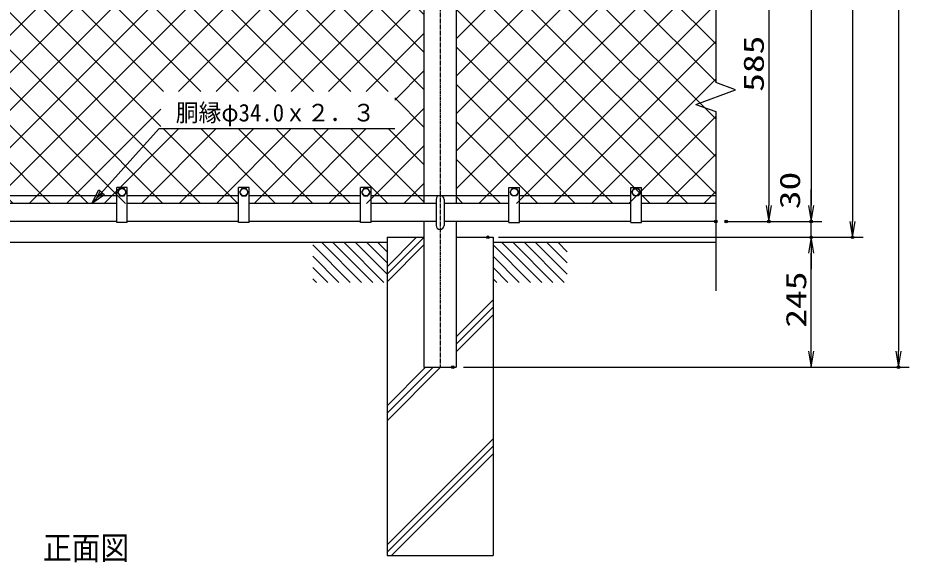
# Model space of a CAD drawing. Units: millimetres, scale not verified. Extents: x -2950 to 2950, y -2100 to 2100.
# Drawn here: x -1595 to 87, y -400 to 627 of the extents above; entities that cross this region are included whole.
import ezdxf
from ezdxf.enums import TextEntityAlignment as Align

# ---------------------------------------------------------------- set-up
doc = ezdxf.new("R2010")
doc.units = ezdxf.units.MM
doc.header["$LTSCALE"] = 10
doc.header["$PDMODE"] = 32
doc.header["$PDSIZE"] = 5
doc.linetypes.add('USER1', pattern=[1.125, 0.75, -0.125, 0.125, -0.125])
for name, color, linetype, lineweight in [('0-1_1', 7, 'Continuous', 25), ('0-2_0', 7, 'Continuous', 25), ('0-3_2', 7, 'Continuous', 25), ('0-4_EXTCNT-L', 2, 'Continuous', 25)]:
    doc.layers.add(name, color=color, linetype=linetype, lineweight=lineweight)
doc.layers.add('0-5_DEFPOINTS', color=7, linetype='Continuous')
doc.styles.add('ＭＳ ゴシック', font='')
doc.styles.get('ＭＳ ゴシック').set_extended_font_data('MS Gothic')

# ---------------------------------------------------------------- blocks, each defined once
blk = doc.blocks.new('C40')
at = {"layer": '0-1_1', "color": 4}
blk.add_line((27324.6, 28577.9), (28030, 27872.4), dxfattribs=at)
blk = doc.blocks.new('C41')
at = {"layer": '0-1_1', "color": 4}
blk.add_line((27492.2, 28622.4), (28242.2, 27872.4), dxfattribs=at)
blk = doc.blocks.new('C42')
at = {"layer": '0-1_1', "color": 4}
blk.add_line((27704.3, 28622.4), (28454.3, 27872.4), dxfattribs=at)
blk = doc.blocks.new('C43')
at = {"layer": '0-1_1', "color": 4}
blk.add_line((27916.4, 28622.4), (28666.4, 27872.4), dxfattribs=at)
blk = doc.blocks.new('C44')
at = {"layer": '0-1_1', "color": 4}
blk.add_line((28128.6, 28622.4), (28724.6, 28026.5), dxfattribs=at)
blk = doc.blocks.new('C45')
at = {"layer": '0-1_1', "color": 4}
blk.add_line((28340.7, 28622.4), (28724.6, 28238.6), dxfattribs=at)
blk = doc.blocks.new('C46')
at = {"layer": '0-1_1', "color": 4}
blk.add_line((28552.8, 28622.4), (28724.6, 28450.7), dxfattribs=at)
blk = doc.blocks.new('C47')
at = {"layer": '0-1_1', "color": 4}
blk.add_line((27324.6, 28365.8), (27817.9, 27872.4), dxfattribs=at)
blk = doc.blocks.new('C48')
at = {"layer": '0-1_1', "color": 4}
blk.add_line((27324.6, 28153.7), (27605.8, 27872.4), dxfattribs=at)
blk = doc.blocks.new('C49')
at = {"layer": '0-1_1', "color": 4}
blk.add_line((27324.6, 27941.5), (27393.6, 27872.4), dxfattribs=at)
blk = doc.blocks.new('C50')
at = {"layer": '0-1_1', "color": 4}
blk.add_line((30524.6, 28577.9), (31230, 27872.4), dxfattribs=at)
blk = doc.blocks.new('C51')
at = {"layer": '0-1_1', "color": 4}
blk.add_line((30692.2, 28622.4), (31442.2, 27872.4), dxfattribs=at)
blk = doc.blocks.new('C52')
at = {"layer": '0-1_1', "color": 4}
blk.add_line((30904.3, 28622.4), (31654.3, 27872.4), dxfattribs=at)
blk = doc.blocks.new('C53')
at = {"layer": '0-1_1', "color": 4}
blk.add_line((31116.4, 28622.4), (31866.4, 27872.4), dxfattribs=at)
blk = doc.blocks.new('C54')
at = {"layer": '0-1_1', "color": 4}
blk.add_line((31328.6, 28622.4), (31924.6, 28026.5), dxfattribs=at)
blk = doc.blocks.new('C55')
at = {"layer": '0-1_1', "color": 4}
blk.add_line((31540.7, 28622.4), (31924.6, 28238.6), dxfattribs=at)
blk = doc.blocks.new('C56')
at = {"layer": '0-1_1', "color": 4}
blk.add_line((31752.8, 28622.4), (31924.6, 28450.7), dxfattribs=at)
blk = doc.blocks.new('C57')
at = {"layer": '0-1_1', "color": 4}
blk.add_line((30524.6, 28365.8), (31017.9, 27872.4), dxfattribs=at)
blk = doc.blocks.new('C58')
at = {"layer": '0-1_1', "color": 4}
blk.add_line((30524.6, 28153.7), (30805.8, 27872.4), dxfattribs=at)
blk = doc.blocks.new('C59')
at = {"layer": '0-1_1', "color": 4}
blk.add_line((30524.6, 27941.5), (30593.6, 27872.4), dxfattribs=at)
blk = doc.blocks.new('DARROWS')
at = {"layer": '0-2_0', "color": 2}
blk.add_line((0, 0), (-9.991, 0), dxfattribs=at)
blk.add_lwpolyline([(-10, -1.667), (0, 0), (-10, 1.667)], dxfattribs=at)
blk = doc.blocks.new('X78')
at = {"layer": '0-2_0', "color": 4}
for p, q in [((14237.6, 23430), (24869.9, 34062.3)), ((14237.6, 30501.1), (17798.8, 34062.3)), ((14237.6, 31208.2), (17091.7, 34062.3)), ((14237.6, 31915.3), (16384.6, 34062.3)), ((14237.6, 32622.4), (15677.5, 34062.3)), ((14237.6, 33329.5), (14970.4, 34062.3)), ((14237.6, 34036.6), (14263.3, 34062.3)), ((14647, 23132.3), (25577, 34062.3)), ((17477.4, 31313), (14728.1, 34062.3)), ((17477.4, 32020.1), (15435.2, 34062.3)), ((17477.4, 32727.2), (16142.3, 34062.3)), ((17527.3, 33384.4), (16849.4, 34062.3)), ((18234.4, 33384.4), (17556.5, 34062.3)), ((17828, 33384.4), (18505.9, 34062.3)), ((18941.5, 33384.4), (18263.6, 34062.3)), ((18379.4, 28278.9), (24162.8, 34062.3)), ((18535.1, 33384.4), (19213, 34062.3)), ((19648.6, 33384.4), (18970.7, 34062.3)), ((19242.3, 33384.4), (19920.1, 34062.3)), ((20355.7, 33384.4), (19677.8, 34062.3)), ((19949.4, 33384.4), (20627.2, 34062.3)), ((21062.8, 33384.4), (20384.9, 34062.3)), ((20656.5, 33384.4), (21334.4, 34062.3)), ((25631.6, 29522.7), (21092.1, 34062.3)), ((21154.9, 31761.5), (23455.7, 34062.3)), ((21154.9, 32468.6), (22748.6, 34062.3)), ((21154.9, 33175.7), (22041.5, 34062.3)), ((25631.6, 30229.8), (21799.2, 34062.3)), ((25631.6, 30936.9), (22506.3, 34062.3)), ((25631.6, 31644), (23213.4, 34062.3)), ((25631.6, 32351.1), (23920.5, 34062.3)), ((25631.6, 33058.2), (24627.6, 34062.3)), ((25631.6, 33765.3), (25334.7, 34062.3)), ((22837.6, 25245.6), (14237.6, 33845.6)), ((15354.1, 23132.3), (25631.6, 33409.8)), ((22130.5, 25245.6), (14237.6, 33138.5)), ((25631.6, 28815.6), (21154.9, 33292.3)), ((14237.6, 29794), (17477.4, 33033.7)), ((16061.2, 23132.3), (25631.6, 32702.7)), ((25631.6, 28108.5), (21154.9, 32585.2)), ((18232.7, 28436.4), (14237.6, 32431.4)), ((14237.6, 29086.9), (17477.4, 32326.6)), ((16768.3, 23132.3), (25631.6, 31995.6)), ((25631.6, 27401.4), (21154.9, 31878.1)), ((17525.6, 28436.4), (14237.6, 31724.3)), ((14237.6, 28379.8), (17477.4, 31619.5)), ((17475.4, 23132.3), (25631.6, 31288.5)), ((14237.6, 26965.6), (18483, 31211)), ((14237.6, 27672.7), (17775.9, 31211)), ((16415.6, 28436.4), (19190.2, 31211)), ((17122.7, 28436.4), (19897.3, 31211)), ((23544.8, 25245.6), (17579.4, 31211)), ((17829.8, 28436.4), (20604.4, 31211)), ((24251.9, 25245.6), (18286.5, 31211)), ((24959, 25245.6), (18993.6, 31211)), ((25631.6, 25280.1), (19700.7, 31211)), ((25631.6, 25987.2), (20407.8, 31211)), ((25631.6, 26694.3), (21114.9, 31211)), ((16818.4, 28436.4), (14237.6, 31017.2)), ((18182.5, 23132.3), (25631.6, 30581.4)), ((16390.3, 28157.4), (14237.6, 30310.1)), ((21003, 25245.6), (25631.6, 29874.3)), ((20708.3, 23132.3), (14237.6, 29603)), ((21710.1, 25245.6), (25631.6, 29167.2)), ((20001.2, 23132.3), (14237.6, 28895.9)), ((22417.2, 25245.6), (25631.6, 28460.1)), ((14237.6, 26258.4), (16390.3, 28411.1)), ((21423.4, 25245.6), (18379.4, 28289.6)), ((19294.1, 23132.3), (14237.6, 28188.8)), ((23124.3, 25245.6), (25631.6, 27753)), ((14237.6, 24137.1), (17820.1, 27719.6)), ((14237.6, 24844.2), (17113, 27719.6)), ((14237.6, 25551.3), (16405.9, 27719.6)), ((21415.4, 23132.3), (16828.1, 27719.6)), ((20669.2, 24585.6), (17535.2, 27719.6)), ((20716.3, 25245.6), (18242.3, 27719.6)), ((18587, 23132.3), (14237.6, 27481.7)), ((23831.4, 25245.6), (25631.6, 27045.8)), ((17879.9, 23132.3), (14237.6, 26774.6)), ((24538.5, 25245.6), (25631.6, 26338.7)), ((17172.8, 23132.3), (14237.6, 26067.5)), ((25079.6, 25079.6), (25631.6, 25631.6)), ((16465.7, 23132.3), (14237.6, 25360.3)), ((25631.6, 24572.9), (25079.6, 25125)), ((18889.6, 23132.3), (20669.2, 24911.8)), ((23839.4, 23132.3), (25631.6, 24924.5)), ((15758.6, 23132.3), (14237.6, 24653.2)), ((19596.7, 23132.3), (21006.7, 24542.3)), ((20303.9, 23132.3), (21713.9, 24542.3)), ((22122.6, 23132.3), (20712.6, 24542.3)), ((21011, 23132.3), (22421, 24542.3)), ((22829.7, 23132.3), (21419.7, 24542.3)), ((21718.1, 23132.3), (23128.1, 24542.3)), ((23536.8, 23132.3), (22126.8, 24542.3)), ((22425.2, 23132.3), (23835.2, 24542.3)), ((24243.9, 23132.3), (22833.9, 24542.3)), ((23132.3, 23132.3), (24542.3, 24542.3)), ((24951, 23132.3), (23541, 24542.3)), ((25631.6, 23158.7), (24248.1, 24542.3)), ((25631.6, 23865.8), (24955.2, 24542.3)), ((24546.5, 23132.3), (25631.6, 24217.4)), ((15051.5, 23132.3), (14237.6, 23946.1)), ((25253.6, 23132.3), (25631.6, 23510.3)), ((14344.4, 23132.3), (14237.6, 23239))]:
    blk.add_line(p, q, dxfattribs=at)
blk = doc.blocks.new('X79')
at = {"layer": '0-2_0', "color": 4}
for p, q in [((26237.6, 29773.2), (30526.7, 34062.3)), ((26237.6, 30480.3), (29819.6, 34062.3)), ((26237.6, 31187.4), (29112.5, 34062.3)), ((26237.6, 31894.5), (28405.4, 34062.3)), ((26237.6, 32601.6), (27698.3, 34062.3)), ((26237.6, 33308.7), (26991.2, 34062.3)), ((26237.6, 34015.8), (26284.1, 34062.3)), ((31134.6, 29676.6), (26748.9, 34062.3)), ((31134.6, 30383.7), (27456, 34062.3)), ((31134.6, 31090.8), (28163.1, 34062.3)), ((31134.6, 31797.9), (28870.2, 34062.3)), ((31134.6, 32505), (29577.3, 34062.3)), ((31134.6, 33212.1), (30284.4, 34062.3)), ((31134.6, 33919.2), (30991.5, 34062.3)), ((26237.6, 29066.1), (31134.6, 33963.1)), ((31134.6, 28969.4), (26237.6, 33866.4)), ((26237.6, 28359), (31134.6, 33256)), ((31134.6, 28262.3), (26237.6, 33159.3)), ((26237.6, 27651.8), (31134.6, 32548.8)), ((31134.6, 27555.2), (26237.6, 32452.2)), ((26237.6, 26944.7), (31134.6, 31841.7)), ((31134.6, 26848.1), (26237.6, 31745.1)), ((26237.6, 26237.6), (31134.6, 31134.6)), ((31134.6, 26141), (26237.6, 31038)), ((26237.6, 25530.5), (31134.6, 30427.5)), ((31134.6, 25433.9), (26237.6, 30330.9)), ((26237.6, 24823.4), (31134.6, 29720.4)), ((31134.6, 24726.8), (26237.6, 29623.8)), ((26237.6, 24116.3), (31134.6, 29013.3)), ((31134.6, 24019.7), (26237.6, 28916.7)), ((26237.6, 23409.2), (31134.6, 28306.2)), ((31134.6, 23312.6), (26237.6, 28209.6)), ((26667.8, 23132.3), (31134.6, 27599.1)), ((30607.8, 23132.3), (26237.6, 27502.5)), ((29900.7, 23132.3), (26237.6, 26795.4)), ((27374.9, 23132.3), (31134.6, 26892)), ((29193.6, 23132.3), (26237.6, 26088.3)), ((28082, 23132.3), (31134.6, 26184.9)), ((28789.1, 23132.3), (31134.6, 25477.8)), ((28486.5, 23132.3), (26237.6, 25381.2)), ((29496.2, 23132.3), (31134.6, 24770.7)), ((27779.4, 23132.3), (26237.6, 24674.1)), ((30203.3, 23132.3), (31134.6, 24063.6)), ((27072.3, 23132.3), (26237.6, 23967)), ((26365.2, 23132.3), (26237.6, 23259.8)), ((30910.5, 23132.3), (31134.6, 23356.5))]:
    blk.add_line(p, q, dxfattribs=at)

msp = doc.modelspace()

# ---------------------------------------------------------------- linework, layer by layer
at = {"layer": '0-1_1', "color": 4, "linetype": 'USER1'}
msp.add_line((-798.13, 1446.23), (-798.13, -31.77), dxfattribs=at)
at = {"layer": '0-1_1', "color": 4}
for p, q in [((-278.13, 1458.77), (-278.13, 505.09)), ((-240.54, 491.41), (-278.13, 505.09)), ((-315.72, 464.05), (-240.54, 491.41)), ((-315.72, 464.05), (-278.13, 450.37)), ((-278.13, 450.37), (-278.13, 112.36)), ((-898.13, 143.44), (-828.34, 213.23)), ((-898.13, 157.58), (-842.48, 213.23)), ((-898.13, 129.3), (-828.43, 199)), ((-767.83, 25.75), (-698.13, 95.45)), ((-767.83, 11.61), (-698.13, 81.31)), ((-767.83, -2.54), (-698.13, 67.17)), ((-898.13, -104.55), (-825.35, -31.77)), ((-898.13, -118.69), (-811.21, -31.77)), ((-898.13, -132.84), (-797.07, -31.77)), ((-898.13, -366.68), (-698.13, -166.68)), ((-898.13, -380.82), (-698.13, -180.83)), ((-889.93, -386.77), (-698.13, -194.97))]:
    msp.add_line(p, q, dxfattribs=at)
at = {"layer": '0-1_1', "color": 2}
for p, q in [((-98.13, 1383.23), (-98.13, 273.23)), ((-20.03, 1383.23), (-20.03, 243.23))]:
    msp.add_line(p, q, dxfattribs=at)
at = {"layer": '0-1_1'}
for p, q in [((-828.43, 1370.23), (-828.43, 277.23)), ((-767.83, 1370.23), (-767.83, 277.23)), ((-1408.13, 241.23), (-1408.13, 307.23)), ((-1388.13, 307.23), (-1408.13, 307.23)), ((-1388.13, 241.23), (-1388.13, 307.23)), ((-1178.13, 241.23), (-1178.13, 307.23)), ((-1158.13, 307.23), (-1178.13, 307.23)), ((-1158.13, 241.23), (-1158.13, 307.23)), ((-948.13, 241.23), (-948.13, 307.23)), ((-928.13, 307.23), (-948.13, 307.23)), ((-928.13, 241.23), (-928.13, 307.23)), ((-668.13, 241.23), (-668.13, 307.23)), ((-668.13, 307.23), (-648.13, 307.23)), ((-648.13, 241.23), (-648.13, 307.23)), ((-438.13, 241.23), (-438.13, 307.23)), ((-438.13, 307.23), (-418.13, 307.23)), ((-418.13, 241.23), (-418.13, 307.23)), ((-1408.13, 291.23), (-1618.13, 291.23)), ((-1178.13, 291.23), (-1388.13, 291.23)), ((-948.13, 291.23), (-1158.13, 291.23)), ((-828.43, 291.23), (-928.13, 291.23)), ((-668.13, 291.23), (-828.43, 291.23)), ((-438.13, 291.23), (-648.13, 291.23)), ((-278.13, 291.23), (-418.13, 291.23)), ((-1408.13, 277.23), (-1618.13, 277.23)), ((-1178.13, 277.23), (-1388.13, 277.23)), ((-948.13, 277.23), (-1158.13, 277.23)), ((-805.63, 277.23), (-928.13, 277.23)), ((-805.63, 284.73), (-805.63, 235.73)), ((-790.63, 284.73), (-790.63, 235.73)), ((-668.13, 277.23), (-790.63, 277.23)), ((-438.13, 277.23), (-648.13, 277.23)), ((-278.13, 277.23), (-418.13, 277.23)), ((-1408.13, 243.23), (-1618.13, 243.23)), ((-1388.13, 241.23), (-1408.13, 241.23)), ((-1178.13, 243.23), (-1388.13, 243.23)), ((-1158.13, 241.23), (-1178.13, 241.23)), ((-948.13, 243.23), (-1158.13, 243.23)), ((-928.13, 241.23), (-948.13, 241.23)), ((-805.63, 243.23), (-928.13, 243.23)), ((-828.43, 243.23), (-828.43, -31.77)), ((-668.13, 243.23), (-790.63, 243.23)), ((-767.83, 243.23), (-767.83, -31.77)), ((-668.13, 241.23), (-648.13, 241.23)), ((-438.13, 243.23), (-648.13, 243.23)), ((-438.13, 241.23), (-418.13, 241.23)), ((-278.13, 243.23), (-418.13, 243.23)), ((-898.13, 203.23), (-1898.13, 203.23)), ((-898.13, 213.23), (-898.13, -386.77)), ((-898.13, 213.23), (-828.43, 213.23)), ((-767.83, 213.23), (-698.13, 213.23)), ((-698.13, 213.23), (-698.13, -386.77)), ((-278.13, 203.23), (-698.13, 203.23)), ((-828.43, -31.77), (-767.83, -31.77)), ((-898.13, -386.77), (-698.13, -386.77))]:
    msp.add_line(p, q, dxfattribs=at)
at = {"layer": '0-1_1', "color": 1}
for p, q in [((-238.13, 243.23), (-78.13, 243.23)), ((-688.13, 213.23), (-0.03, 213.23))]:
    msp.add_line(p, q, dxfattribs=at)
at = {"layer": '0-1_1', "color": 4}
for points in [[(-1455.19, 277.23), (-1328.13, 418.23), (-883.63, 418.23)], [(-1433.84, 295.69), (-1445.81, 287.63), (-1439.04, 300.37)]]:
    msp.add_lwpolyline(points, dxfattribs=at)
msp.add_lwpolyline([(-1431.24, 293.35), (-1455.19, 277.23), (-1441.64, 302.72)], close=True, dxfattribs=at)
at = {"layer": '0-1_1'}
for centre, start, end in [((-798.13, 284.73), 0, 180), ((-798.13, 235.73), 180, 0)]:
    msp.add_arc(centre, 7.5, start, end, dxfattribs=at)
at = {"layer": '0-3_2'}
for p, q in [((-942.13, 305.16), (-946.13, 298.23)), ((-934.13, 305.16), (-942.13, 305.16)), ((-930.13, 298.23), (-934.13, 305.16)), ((-436.13, 298.23), (-432.13, 305.16)), ((-432.13, 305.16), (-424.13, 305.16)), ((-424.13, 305.16), (-420.13, 298.23)), ((-946.13, 298.23), (-942.13, 291.3)), ((-942.13, 291.3), (-934.13, 291.3)), ((-934.13, 291.3), (-930.13, 298.23)), ((-432.13, 291.3), (-436.13, 298.23)), ((-424.13, 291.3), (-432.13, 291.3)), ((-420.13, 298.23), (-424.13, 291.3))]:
    msp.add_line(p, q, dxfattribs=at)
for points in [[(-1390.13, 298.23), (-1394.13, 305.16), (-1402.13, 305.16), (-1406.13, 298.23), (-1402.13, 291.3), (-1394.13, 291.3)], [(-1160.13, 298.23), (-1164.13, 305.16), (-1172.13, 305.16), (-1176.13, 298.23), (-1172.13, 291.3), (-1164.13, 291.3)], [(-666.13, 298.23), (-662.13, 305.16), (-654.13, 305.16), (-650.13, 298.23), (-654.13, 291.3), (-662.13, 291.3)]]:
    msp.add_lwpolyline(points, close=True, dxfattribs=at)
for centre in [(-1398.13, 298.23), (-1168.13, 298.23), (-938.13, 298.23), (-658.13, 298.23), (-428.13, 298.23)]:
    msp.add_circle(centre, 6.93, dxfattribs=at)
at = {"layer": '0-4_EXTCNT-L'}
for p, q in [((66.89, 1408.23), (66.89, -1.77)), ((-178.13, 798.23), (-178.13, 273.23)), ((-98.13, 273.23), (-98.13, 303.23)), ((-98.13, 213.23), (-98.13, 243.23)), ((-98.13, 183.23), (-98.13, 153.23)), ((-98.13, -1.77), (-98.13, 183.23))]:
    msp.add_line(p, q, dxfattribs=at)
at = {"layer": '0-4_EXTCNT-L', "color": 1}
for p, q in [((-258.13, 243.23), (-158.13, 243.23)), ((-238.13, 243.23), (-78.13, 243.23)), ((-688.13, 213.23), (-78.13, 213.23)), ((-688.13, 213.23), (-78.13, 213.23)), ((-753.83, -31.77), (86.89, -31.77)), ((-753.83, -31.77), (-78.13, -31.77))]:
    msp.add_line(p, q, dxfattribs=at)
at = {"layer": '0-5_DEFPOINTS'}
for p in [(-278.13, 243.23), (-258.13, 243.23), (-258.13, 243.23), (-178.13, 243.23), (-98.13, 243.23), (-708.13, 213.23), (-98.13, 213.23), (-20.03, 213.23), (-773.83, -31.77), (66.89, -31.77)]:
    msp.add_point(p, dxfattribs=at)

# ---------------------------------------------------------------- block references
at = {"layer": '0-1_1', "xscale": 3, "yscale": 3, "rotation": 270}
for p in [(-98.13, 243.23), (-20.03, 213.23)]:
    msp.add_blockref('DARROWS', p, dxfattribs=at)
at = {"layer": '0-2_0', "xscale": 0.1, "yscale": 0.1}
for name, p in [('C41', (-3770.59, -2659.01)), ('C42', (-3770.59, -2659.01)), ('C43', (-3770.59, -2659.01)), ('C44', (-3770.59, -2659.01)), ('C45', (-3770.59, -2659.01)), ('C46', (-3770.59, -2659.01)), ('C51', (-3750.59, -2659.01)), ('C52', (-3750.59, -2659.01)), ('C53', (-3750.59, -2659.01)), ('C54', (-3750.59, -2659.01)), ('C55', (-3750.59, -2659.01)), ('C56', (-3750.59, -2659.01)), ('C40', (-3770.59, -2659.01)), ('C50', (-3750.59, -2659.01)), ('C47', (-3770.59, -2659.01)), ('C57', (-3750.59, -2659.01)), ('C48', (-3770.59, -2659.01)), ('C58', (-3750.59, -2659.01)), ('C49', (-3770.59, -2659.01)), ('C59', (-3750.59, -2659.01))]:
    msp.add_blockref(name, p, dxfattribs=at)
at = {"layer": '0-4_EXTCNT-L', "xscale": 0.1, "yscale": 0.1}
for name in ['X78', 'X79']:
    msp.add_blockref(name, (-3391.6, -2036), dxfattribs=at)
at = {"layer": '0-4_EXTCNT-L', "xscale": 3, "yscale": 3}
for p, rotation in [((-178.13, 243.23), 270), ((-98.13, 243.23), 270), ((-98.13, 213.23), 90), ((-98.13, 213.23), 90), ((-98.13, -31.77), 270), ((66.89, -31.77), 270)]:
    msp.add_blockref('DARROWS', p, dxfattribs=dict(at, rotation=rotation))

# ---------------------------------------------------------------- texts
at = {"layer": '0-1_1', "color": 4, "style": 'ＭＳ ゴシック'}
for s, height, width, p in [('胴縁φ34.0ｘ２．３', 33.17, 0.95, (-1296.63, 421.85)), ('正面図', 44.18, 0.9, (-1547.3, -408.02))]:
    msp.add_text(s, height=height, dxfattribs=dict(at, width=width)).set_placement(p, align=Align.BOTTOM_LEFT)
at = {"layer": '0-4_EXTCNT-L', "color": 3, "style": 'ＭＳ ゴシック', "width": 1.35}
for s, p in [('585', (-175.73, 487.73)), ('30', (-107.32, 266.25)), ('245', (-95.73, 42.73))]:
    msp.add_text(s, height=38.49, rotation=90, dxfattribs=at).set_placement(p, align=Align.BOTTOM_LEFT)

doc.saveas('drawing.dxf')
